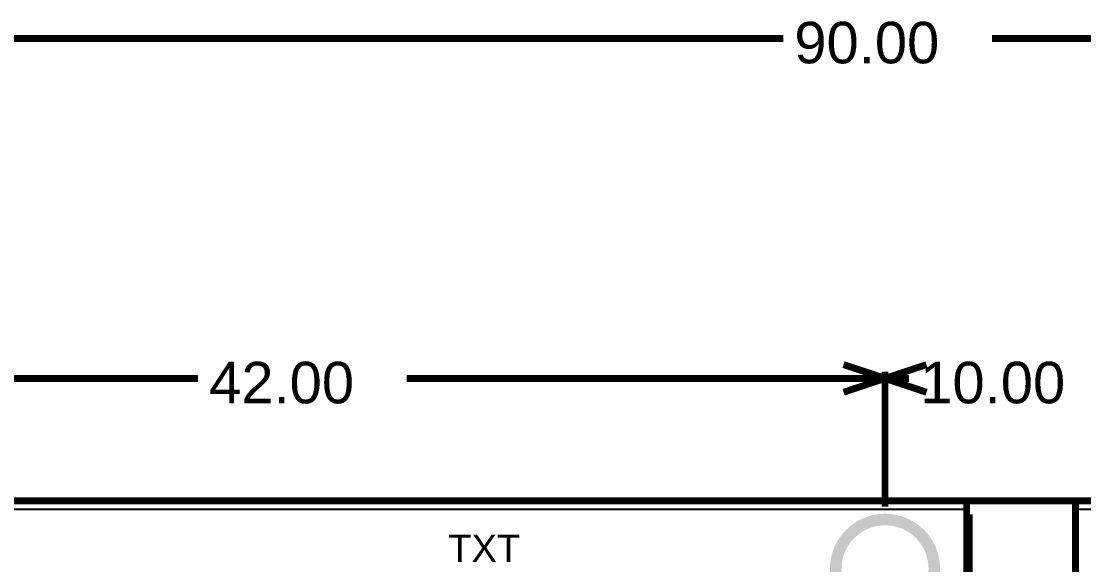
# Model space of a CAD drawing. Header units: inches. Extents: x 34 to 155, y 75 to 134.
# Drawn here: x 62.76 to 101.8, y 113.65 to 133.63 of the extents above; entities that cross this region are included whole.
import ezdxf

# ---------------------------------------------------------------- set-up
doc = ezdxf.new("R2010")
doc.units = ezdxf.units.IN
for name, color, linetype in [('Bottom Layer', 5, 'Continuous'), ('Bottom Overlay', 54, 'Continuous'), ('Bottom Solder', 6, 'Continuous'), ('Construction', 216, 'Continuous'), ('Mechanical 1', 6, 'Continuous'), ('Multi-Layer', 9, 'Continuous'), ('Top Layer', 1, 'Continuous'), ('Top Overlay', 2, 'Continuous'), ('Top Solder', 216, 'Continuous')]:
    doc.layers.add(name, color=color, linetype=linetype)
doc.styles.add('Arial', font='', dxfattribs={"height": 0.2})
doc.styles.get('Arial').set_extended_font_data('Arial')

msp = doc.modelspace()

# ---------------------------------------------------------------- hatches: boundary and pattern name
at = {"layer": 'Bottom Layer'}
h = msp.add_hatch(color=5, dxfattribs=at)
edge = h.paths.add_edge_path()
edge.add_arc((94.5, 113.5), 2, 0, 360)
edge = h.paths.add_edge_path(flags=0)
edge.add_arc((94.5, 113.5), 1.6, 0, 360)
at = {"layer": 'Bottom Solder'}
h = msp.add_hatch(color=6, dxfattribs=at)
edge = h.paths.add_edge_path()
edge.add_arc((94.5, 113.5), 2.025, 0, 360)
edge = h.paths.add_edge_path(flags=0)
edge.add_arc((94.5, 113.5), 1.6, 0, 360)
at = {"layer": 'Multi-Layer'}
h = msp.add_hatch(color=9, dxfattribs=at)
edge = h.paths.add_edge_path()
edge.add_arc((94.5, 113.5), 2, 0, 360)
edge = h.paths.add_edge_path(flags=0)
edge.add_arc((94.5, 113.5), 1.6, 0, 360)
at = {"layer": 'Top Layer'}
h = msp.add_hatch(color=1, dxfattribs=at)
edge = h.paths.add_edge_path()
edge.add_arc((94.5, 113.5), 2, 0, 360)
edge = h.paths.add_edge_path(flags=0)
edge.add_arc((94.5, 113.5), 1.6, 0, 360)
at = {"layer": 'Top Solder'}
h = msp.add_hatch(color=216, dxfattribs=at)
edge = h.paths.add_edge_path()
edge.add_arc((94.5, 113.5), 2.025, 0, 360)
edge = h.paths.add_edge_path(flags=0)
edge.add_arc((94.5, 113.5), 1.6, 0, 360)

# ---------------------------------------------------------------- linework, layer by layer
at = {"layer": 'Bottom Layer'}
for p, q in [((50.306, 115.694), (97.5, 115.694)), ((97.5, 115.694), (97.5, 90.306)), ((101.5, 90.306), (101.5, 115.694)), ((101.5, 115.694), (112.5, 115.694))]:
    msp.add_line(p, q, dxfattribs=at)
at = {"layer": 'Bottom Overlay', "const_width": 0.254}
for points in [[(97.5, 90.5), (97.5, 115.5)], [(101.5, 90.5), (101.5, 115.5)]]:
    msp.add_lwpolyline(points, dxfattribs=at)
at = {"layer": 'Construction', "const_width": 0.254}
for points in [[(97.5, 90), (97.5, 116)], [(101.5, 90), (101.5, 116)]]:
    msp.add_lwpolyline(points, dxfattribs=at)
at = {"layer": 'Mechanical 1', "const_width": 0.254}
for points in [[(50, 133), (90.759, 133)], [(98.428, 133), (140, 133)], [(92.976, 121.008), (94.5, 120.5)], [(94.5, 120.5), (96.024, 121.008)], [(52.5, 120.5), (69.259, 120.5)], [(76.928, 120.5), (94.5, 120.5)], [(92.976, 119.992), (94.5, 120.5)], [(94.5, 115.779), (94.5, 120.754)], [(94.5, 115.779), (94.5, 120.754)], [(94.5, 120.5), (96.024, 119.992)], [(94.5, 120.5), (95.386, 120.5)], [(50, 116), (112.5, 116)]]:
    msp.add_lwpolyline(points, dxfattribs=at)
at = {"layer": 'Top Layer'}
for p, q in [((50.306, 115.694), (97.5, 115.694)), ((97.5, 115.694), (97.5, 108.681)), ((101.5, 90.306), (101.5, 115.694)), ((101.5, 115.694), (112.5, 115.694))]:
    msp.add_line(p, q, dxfattribs=at)
at = {"layer": 'Top Overlay', "const_width": 0.254}
for points in [[(97.5, 90.5), (97.597, 115.5)], [(101.5, 90.5), (101.5, 115.5)]]:
    msp.add_lwpolyline(points, dxfattribs=at)

# ---------------------------------------------------------------- texts
at = {"layer": 'Mechanical 1', "style": 'Arial'}
for s, p in [('90.00', (91.166, 132.086)), ('42.00', (69.666, 119.586)), ('10.00', (95.793, 119.586))]:
    msp.add_text(s, height=1.524, dxfattribs=at).set_placement(p)
at = {"layer": 'Top Overlay', "style": 'Arial'}
msp.add_text('TXT', height=1, dxfattribs=at).set_placement((78.454, 113.754))

doc.saveas('drawing.dxf')
